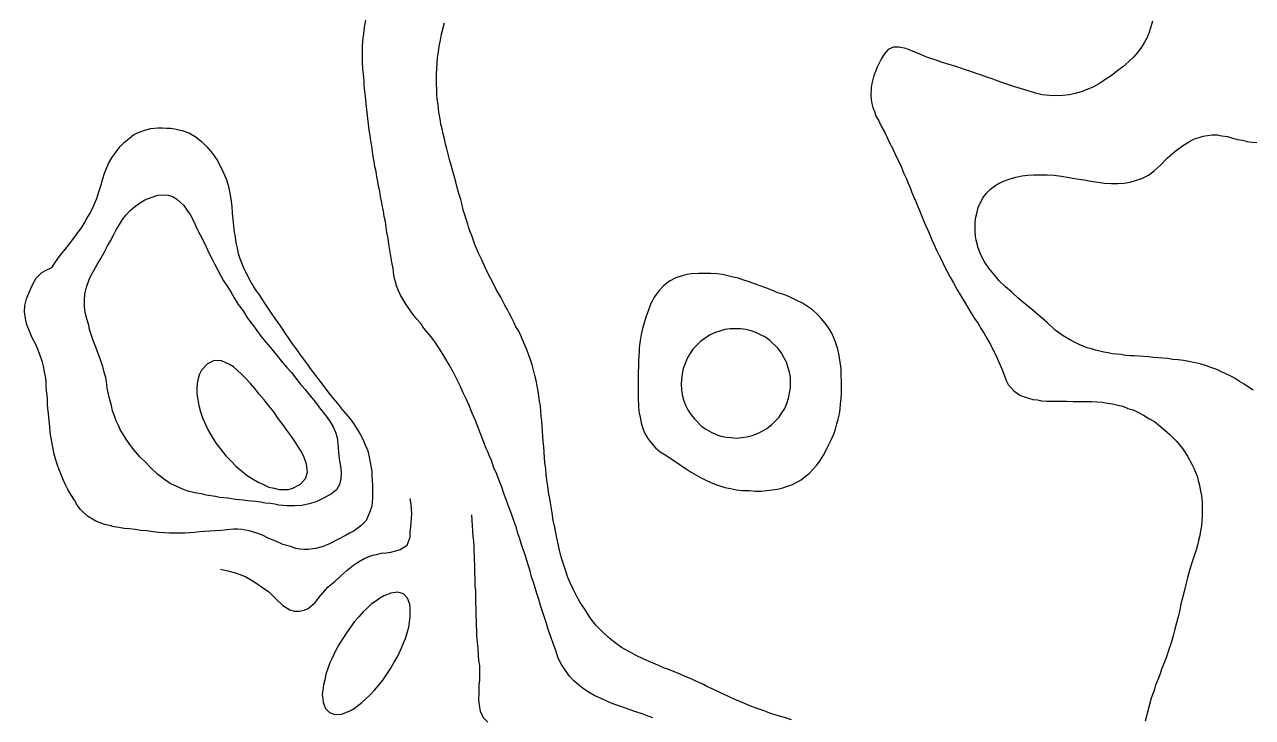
# Model space of a CAD drawing. Header units: inches. Extents: x 401374 to 405300, y 6332180 to 6336621.
# Drawn here: x 402020 to 402325.6, y 6334914.5 to 6335087.1 of the extents above; entities that cross this region are included whole.
import ezdxf

# ---------------------------------------------------------------- set-up
doc = ezdxf.new("R2010")
doc.units = ezdxf.units.IN
doc.header["$MEASUREMENT"] = 0

msp = doc.modelspace()

# ---------------------------------------------------------------- linework, layer by layer
for points in [[(402176.4, 6334914.4), (402175.2, 6334914.8), (402174, 6334915.3), (402172.1, 6334915.9), (402170.2, 6334916.6), (402168.4, 6334917.2), (402166.7, 6334917.8), (402165.1, 6334918.5), (402163.5, 6334919.2), (402161.9, 6334919.9), (402160.5, 6334920.7), (402159.1, 6334921.6), (402157.9, 6334922.6), (402156.7, 6334923.6), (402155.6, 6334924.8), (402154.6, 6334926.2), (402153.6, 6334927.7), (402152.8, 6334929.3), (402152.2, 6334931.2), (402151.6, 6334932.9), (402151, 6334934.6), (402150.4, 6334936.2), (402149.9, 6334937.9), (402149.4, 6334939.4), (402148.9, 6334940.9), (402148.4, 6334942.4), (402148, 6334943.9), (402147.5, 6334945.4), (402147.1, 6334946.8), (402146.7, 6334948.2), (402146.2, 6334949.5), (402145.8, 6334950.9), (402145.4, 6334952.3), (402145, 6334953.6), (402144.6, 6334955), (402144.1, 6334956.3), (402143.7, 6334957.6), (402143.3, 6334959), (402142.8, 6334960.3), (402142.4, 6334961.7), (402141.9, 6334963.1), (402141.4, 6334964.5), (402140.9, 6334965.9), (402140.4, 6334967.4), (402139.9, 6334968.8), (402139.3, 6334970.3), (402138.8, 6334971.9), (402138.1, 6334973.5), (402137.5, 6334975.1), (402136.8, 6334976.7), (402136.2, 6334978.5), (402135.7, 6334979.6), (402135.3, 6334980.7), (402134.8, 6334981.7), (402134.4, 6334982.8), (402133.6, 6334984.7), (402132.9, 6334986.7), (402132.2, 6334988.5), (402131.4, 6334990.3), (402130.7, 6334992), (402130, 6334993.7), (402129.2, 6334995.4), (402128.4, 6334997.1), (402127.6, 6334998.8), (402126.7, 6335000.6), (402125.7, 6335002.3), (402124.6, 6335004.2), (402123.4, 6335006.1), (402122.1, 6335008.1), (402121.2, 6335009.3), (402120.3, 6335010.4), (402119.4, 6335011.5), (402118.6, 6335012.6), (402117.7, 6335013.6), (402116.9, 6335014.6), (402115.5, 6335016.6), (402114.8, 6335017.6), (402114.2, 6335018.6), (402113.6, 6335019.7), (402113.1, 6335020.8), (402112.6, 6335022), (402112.2, 6335023.3), (402111.9, 6335024.7), (402111.7, 6335026.3), (402111.4, 6335027.9), (402111.2, 6335029.4), (402110.9, 6335030.9), (402110.7, 6335032.4), (402110.5, 6335033.9), (402110.2, 6335035.3), (402110, 6335036.6), (402109.8, 6335038), (402109.5, 6335039.3), (402109.3, 6335040.6), (402109.1, 6335041.8), (402108.8, 6335043.1), (402108.6, 6335044.3), (402108.4, 6335045.6), (402108.1, 6335046.8), (402107.9, 6335048), (402107.7, 6335049.2), (402107.5, 6335050.5), (402107.2, 6335051.7), (402107, 6335053), (402106.8, 6335054.2), (402106.6, 6335055.5), (402106.4, 6335056.8), (402106.2, 6335058.1), (402106, 6335059.5), (402105.8, 6335060.8), (402105.6, 6335062.3), (402105.4, 6335063.7), (402105.3, 6335065.2), (402105.1, 6335066.7), (402104.9, 6335068.3), (402104.8, 6335070), (402104.6, 6335071), (402104.5, 6335072.1), (402104.5, 6335073.1), (402104.4, 6335074.1), (402104.2, 6335076), (402104.1, 6335077.9), (402104.1, 6335079.7), (402104.1, 6335081.4), (402104.2, 6335083.1), (402104.4, 6335084.8), (402104.6, 6335086.5), (402104.9, 6335088.2)], [(402300.7, 6335087.9), (402300.3, 6335086.5), (402299.9, 6335085.2), (402299.4, 6335083.9), (402298.7, 6335082.7), (402298, 6335081.5), (402297.1, 6335080.2), (402296, 6335079), (402294.8, 6335077.9), (402293.3, 6335076.6), (402291.8, 6335075.4), (402290.4, 6335074.3), (402288.9, 6335073.3), (402287.5, 6335072.4), (402286, 6335071.6), (402284.5, 6335070.9), (402283, 6335070.3), (402281.5, 6335069.9), (402280, 6335069.6), (402278.4, 6335069.4), (402276.7, 6335069.3), (402275.1, 6335069.4), (402273.3, 6335069.6), (402271.6, 6335070), (402269.8, 6335070.6), (402268.1, 6335071.1), (402266.5, 6335071.6), (402265, 6335072.1), (402263.5, 6335072.6), (402262.1, 6335073.1), (402260.8, 6335073.6), (402259.5, 6335074), (402258.2, 6335074.5), (402256.8, 6335074.9), (402255.5, 6335075.4), (402254.2, 6335075.8), (402252.8, 6335076.3), (402251.3, 6335076.8), (402249.8, 6335077.2), (402248.2, 6335077.7), (402246.6, 6335078.3), (402244.7, 6335078.9), (402242.8, 6335079.7), (402241, 6335080.5), (402239.3, 6335081.1), (402237.6, 6335081.5), (402236.2, 6335081.5), (402234.9, 6335080.9), (402233.9, 6335079.7), (402233.3, 6335078.6), (402232.7, 6335077.5), (402232.2, 6335076.5), (402231.8, 6335075.4), (402231.4, 6335074.4), (402231.1, 6335073.4), (402230.9, 6335072.4), (402230.7, 6335071.4), (402230.6, 6335069.4), (402230.7, 6335068.4), (402230.9, 6335067.4), (402231.1, 6335066.4), (402231.5, 6335065.4), (402231.9, 6335064.3), (402232.5, 6335063.3), (402233.2, 6335061.8), (402234, 6335060.4), (402234.7, 6335059), (402235.3, 6335057.6), (402236, 6335056.3), (402236.6, 6335055), (402237.2, 6335053.7), (402237.8, 6335052.5), (402238.3, 6335051.3), (402238.8, 6335050), (402239.4, 6335048.8), (402239.9, 6335047.6), (402240.4, 6335046.5), (402240.8, 6335045.3), (402241.3, 6335044.1), (402241.8, 6335043), (402242.3, 6335041.8), (402242.8, 6335040.6), (402243.2, 6335039.5), (402243.7, 6335038.3), (402244.2, 6335037.1), (402244.8, 6335035.9), (402245.3, 6335034.7), (402245.8, 6335033.5), (402246.4, 6335032.2), (402247, 6335030.9), (402247.6, 6335029.6), (402248.3, 6335028.3), (402248.9, 6335027), (402249.6, 6335025.6), (402250.4, 6335024.2), (402251.2, 6335022.8), (402252.1, 6335021), (402253, 6335019.5), (402253.9, 6335018), (402254.8, 6335016.6), (402255.6, 6335015.2), (402256.4, 6335013.9), (402257.3, 6335012.6), (402258.1, 6335011.3), (402258.8, 6335010.1), (402259.6, 6335008.8), (402260.4, 6335007.4), (402261.1, 6335006), (402261.8, 6335004.6), (402262.5, 6335003), (402263.2, 6335001.3), (402263.9, 6334999.6), (402264.3, 6334998.4), (402264.8, 6334997.4), (402266.2, 6334995.9), (402267.9, 6334994.7), (402269.9, 6334994), (402270.9, 6334993.7), (402272.1, 6334993.6), (402273.2, 6334993.4), (402274.4, 6334993.3), (402275.6, 6334993.3), (402276.8, 6334993.3), (402278.1, 6334993.3), (402279.4, 6334993.3), (402281, 6334993.2), (402282.5, 6334993.2), (402284, 6334993.2), (402285.5, 6334993.2), (402286.9, 6334993.1), (402288.2, 6334993), (402289.5, 6334992.8), (402290.8, 6334992.6), (402292.1, 6334992.3), (402293.3, 6334992), (402294.6, 6334991.5), (402295.9, 6334991.1), (402297.2, 6334990.5), (402298.5, 6334989.8), (402299.8, 6334989), (402301.2, 6334988.2), (402302.2, 6334987.4), (402303.2, 6334986.6), (402305, 6334985), (402306.7, 6334983.3), (402308.2, 6334981.5), (402309.4, 6334979.6), (402310.5, 6334977.6), (402311, 6334976.6), (402311.4, 6334975.6), (402311.8, 6334974.6), (402312.1, 6334973.5), (402312.4, 6334972.4), (402312.6, 6334971.3), (402312.8, 6334970.2), (402313, 6334969.1), (402313.1, 6334968), (402313.1, 6334966.9), (402313.1, 6334965.7), (402313.1, 6334964.6), (402313, 6334963.4), (402312.9, 6334962.2), (402312.7, 6334961), (402312.5, 6334959.8), (402312.2, 6334958.6), (402311.9, 6334957.4), (402311.6, 6334956.2), (402311.2, 6334955), (402310.5, 6334953), (402309.9, 6334951.1), (402309.4, 6334949.3), (402309, 6334947.6), (402308.6, 6334945.9), (402308.2, 6334944.3), (402307.8, 6334942.8), (402307.5, 6334941.2), (402307.1, 6334939.6), (402306.7, 6334938.1), (402306.3, 6334936.5), (402305.9, 6334934.8), (402305.4, 6334933.1), (402304.8, 6334931.4), (402304.2, 6334929.6), (402303.5, 6334927.7), (402303, 6334926.5), (402302.6, 6334925.4), (402302.2, 6334924.3), (402301.8, 6334923.3), (402301.4, 6334922.3), (402301.1, 6334921.2), (402300.4, 6334919.3), (402299.9, 6334917.4), (402299.4, 6334915.5), (402298.9, 6334913.6)], [(402210.9, 6334913.9), (402209.1, 6334914.5), (402207.3, 6334915), (402205.5, 6334915.6), (402203.8, 6334916.2), (402202.1, 6334916.8), (402200.3, 6334917.5), (402198.6, 6334918.2), (402196.8, 6334919), (402195, 6334919.8), (402193, 6334920.7), (402191.1, 6334921.6), (402190, 6334922.1), (402189, 6334922.7), (402187.8, 6334923.2), (402186.6, 6334923.8), (402185.5, 6334924.3), (402184.4, 6334924.7), (402183.3, 6334925.2), (402182.2, 6334925.7), (402181.1, 6334926.1), (402180.1, 6334926.5), (402179, 6334926.9), (402178, 6334927.4), (402176, 6334928.2), (402174.1, 6334929), (402172.2, 6334929.9), (402170.4, 6334930.9), (402168.6, 6334931.9), (402167, 6334933.1), (402165.3, 6334934.4), (402163.8, 6334935.8), (402162.2, 6334937.5), (402160.8, 6334939.3), (402160.1, 6334940.4), (402159.4, 6334941.5), (402158.3, 6334943.1), (402157.4, 6334944.8), (402156.6, 6334946.3), (402155.9, 6334947.9), (402155.2, 6334949.4), (402154.7, 6334950.9), (402154.2, 6334952.4), (402153.7, 6334953.9), (402153.3, 6334955.4), (402153, 6334956.9), (402152.6, 6334958.5), (402152.3, 6334960.1), (402152, 6334961.8), (402151.6, 6334963.6), (402151.3, 6334965.5), (402151, 6334967.5), (402150.7, 6334969), (402150.4, 6334970.6), (402150.2, 6334972.1), (402150, 6334973.6), (402149.8, 6334975), (402149.7, 6334976.5), (402149.5, 6334977.9), (402149.4, 6334979.2), (402149.3, 6334980.6), (402149.2, 6334981.9), (402149.1, 6334983.2), (402149, 6334984.5), (402148.9, 6334985.8), (402148.8, 6334987.1), (402148.7, 6334988.3), (402148.6, 6334989.6), (402148.5, 6334990.8), (402148.4, 6334992.1), (402148.2, 6334993.3), (402148, 6334994.6), (402147.8, 6334995.8), (402147.6, 6334997.1), (402147.3, 6334998.4), (402147, 6334999.7), (402146.7, 6335001), (402146.3, 6335002.3), (402145.9, 6335003.6), (402145.4, 6335005), (402144.9, 6335006.3), (402144.3, 6335007.8), (402143.7, 6335009.2), (402143, 6335010.7), (402142.3, 6335011.8), (402141.8, 6335013), (402141.2, 6335014.1), (402140.6, 6335015.2), (402140.1, 6335016.2), (402139.5, 6335017.2), (402138.5, 6335019.2), (402137.4, 6335021.1), (402136.5, 6335023), (402135.5, 6335024.8), (402134.6, 6335026.6), (402133.8, 6335028.5), (402132.9, 6335030.3), (402132.1, 6335032.3), (402131.4, 6335034.3), (402131, 6335035.3), (402130.6, 6335036.4), (402130.3, 6335037.4), (402129.9, 6335038.6), (402129.6, 6335039.7), (402129.2, 6335040.9), (402128.9, 6335042.2), (402128.6, 6335043.5), (402128.1, 6335045), (402127.7, 6335046.5), (402127.3, 6335047.9), (402126.9, 6335049.4), (402126.5, 6335050.8), (402126.2, 6335052.1), (402125.8, 6335053.5), (402125.4, 6335054.8), (402125.1, 6335056.1), (402124.8, 6335057.3), (402124.5, 6335058.6), (402124.2, 6335059.9), (402123.9, 6335061.1), (402123.6, 6335062.3), (402123.4, 6335063.6), (402123.2, 6335064.8), (402123, 6335066), (402122.9, 6335067.2), (402122.7, 6335068.5), (402122.6, 6335069.7), (402122.6, 6335071), (402122.5, 6335072.2), (402122.5, 6335073.5), (402122.5, 6335074.8), (402122.6, 6335076.1), (402122.7, 6335077.5), (402122.8, 6335078.9), (402123, 6335080.3), (402123.2, 6335081.7), (402123.5, 6335083.2), (402123.8, 6335084.7), (402124.2, 6335086.3), (402124.5, 6335087.5)], [(402026.8, 6335026.6), (402027.6, 6335027.8), (402028.4, 6335028.9), (402029.2, 6335030), (402030, 6335031), (402031.5, 6335032.9), (402032.9, 6335034.8), (402034.3, 6335036.7), (402034.9, 6335037.7), (402035.5, 6335038.8), (402036.2, 6335039.9), (402036.8, 6335041.1), (402037.4, 6335042.4), (402038, 6335043.8), (402038.5, 6335045.4), (402039, 6335046.9), (402039.4, 6335048.4), (402039.8, 6335049.8), (402040.3, 6335051.1), (402040.9, 6335052.5), (402041.7, 6335053.9), (402042.8, 6335055.4), (402043.8, 6335056.7), (402044.9, 6335057.8), (402046.1, 6335058.8), (402047.2, 6335059.7), (402048.5, 6335060.3), (402049.9, 6335060.8), (402051.4, 6335061.2), (402053.2, 6335061.4), (402054.3, 6335061.4), (402055.3, 6335061.3), (402056.3, 6335061.3), (402057.3, 6335061.1), (402059.2, 6335060.7), (402060.9, 6335060.1), (402062.5, 6335059.2), (402064, 6335058), (402065.4, 6335056.6), (402066.8, 6335055), (402067.9, 6335053.3), (402068.8, 6335051.7), (402069.5, 6335050.2), (402070.2, 6335048.7), (402070.7, 6335047.1), (402071, 6335045.5), (402071.3, 6335043.7), (402071.6, 6335041.8), (402071.7, 6335040.1), (402071.8, 6335038.5), (402072, 6335036.9), (402072.2, 6335035.5), (402072.4, 6335034.1), (402072.6, 6335032.7), (402072.9, 6335031.4), (402073.2, 6335030.1), (402073.6, 6335028.8), (402074.1, 6335027.6), (402074.6, 6335026.3), (402075.2, 6335025.1), (402075.8, 6335023.8), (402076.6, 6335022.5), (402077.4, 6335021.1), (402078.4, 6335019.8), (402079.4, 6335018.2), (402080.4, 6335016.7), (402081.4, 6335015.2), (402082.3, 6335013.9), (402083.2, 6335012.6), (402084.1, 6335011.3), (402084.9, 6335010.1), (402085.8, 6335008.8), (402086.6, 6335007.6), (402087.5, 6335006.4), (402088.4, 6335005.1), (402089.3, 6335003.8), (402090.3, 6335002.5), (402091.3, 6335001.1), (402092.4, 6334999.7), (402093.6, 6334998.2), (402094.7, 6334996.6), (402095.8, 6334995.2), (402096.9, 6334993.9), (402098, 6334992.6), (402099, 6334991.3), (402100, 6334990.1), (402101, 6334988.9), (402101.9, 6334987.7), (402102.7, 6334986.4), (402103.5, 6334985.1), (402104.2, 6334983.8), (402104.8, 6334982.4), (402105.4, 6334980.9), (402105.8, 6334979.3), (402106.1, 6334977.6), (402106.4, 6334975.8), (402106.4, 6334974.6), (402106.5, 6334973.5), (402106.6, 6334972.3), (402106.6, 6334971.2), (402106.6, 6334970.2), (402106.6, 6334969.1), (402106.4, 6334967.1), (402105.8, 6334965.3), (402105, 6334963.6), (402103.7, 6334962.2), (402102, 6334961), (402100.9, 6334960.4), (402099.9, 6334959.8), (402098, 6334958.8), (402096.1, 6334957.8), (402094.3, 6334957.1), (402092.5, 6334956.6), (402090.6, 6334956.3), (402089.6, 6334956.3), (402088.5, 6334956.4), (402087.5, 6334956.6), (402086.4, 6334957), (402085.3, 6334957.3), (402084.3, 6334957.6), (402082.5, 6334958.4), (402080.8, 6334959.1), (402079.2, 6334959.9), (402077.6, 6334960.5), (402075.9, 6334961), (402074.1, 6334961.3), (402073, 6334961.4), (402072, 6334961.4), (402070.4, 6334961.2), (402068.9, 6334961.1), (402067.5, 6334961), (402066.1, 6334960.9), (402064.8, 6334960.8), (402063.5, 6334960.7), (402062.3, 6334960.6), (402061.1, 6334960.5), (402059.9, 6334960.4), (402058.6, 6334960.4), (402057.4, 6334960.4), (402056.1, 6334960.4), (402054.8, 6334960.5), (402053.4, 6334960.6), (402051.9, 6334960.7), (402050.4, 6334961), (402048.9, 6334961.1), (402047.5, 6334961.3), (402046.1, 6334961.5), (402044.8, 6334961.6), (402043.5, 6334961.8), (402042.3, 6334962), (402041.1, 6334962.3), (402039.9, 6334962.6), (402038.8, 6334963), (402037.7, 6334963.4), (402035.7, 6334964.6), (402033.9, 6334966.3), (402033.1, 6334967.4), (402032.4, 6334968.6), (402031.5, 6334970), (402030.8, 6334971.3), (402030.1, 6334972.6), (402029.5, 6334973.9), (402029, 6334975.2), (402028.5, 6334976.4), (402028.1, 6334977.6), (402027.7, 6334978.9), (402027.4, 6334980.1), (402027.1, 6334981.4), (402026.9, 6334982.7), (402026.6, 6334984.1), (402026.4, 6334985.5), (402026.3, 6334987), (402026.1, 6334988.5), (402026, 6334990.2), (402025.8, 6334991.4), (402025.7, 6334992.6), (402025.7, 6334993.8), (402025.6, 6334994.9), (402025.5, 6334995.9), (402025.4, 6334997), (402025.4, 6334998), (402025.3, 6334999), (402024.9, 6335001), (402024.7, 6335002), (402024.5, 6335003), (402024.1, 6335004), (402023.7, 6335005.1), (402023.3, 6335006.2), (402022.8, 6335007.4), (402021.9, 6335009.1), (402021.2, 6335010.7), (402020.6, 6335012.3), (402020.2, 6335013.9), (402020, 6335015.5), (402020.1, 6335017.1), (402020.5, 6335018.8), (402021.2, 6335020.6), (402022, 6335022.3), (402022.9, 6335023.9), (402024.3, 6335025.3), (402025.4, 6335025.9), (402026.8, 6335026.6)], [(402325.8, 6334996), (402324.6, 6334996.8), (402323.5, 6334997.5), (402322.4, 6334998.2), (402321.3, 6334998.9), (402320.2, 6334999.5), (402319, 6335000.1), (402317.9, 6335000.6), (402316.7, 6335001.2), (402315.5, 6335001.6), (402314.2, 6335002.1), (402312.8, 6335002.5), (402311.3, 6335002.8), (402309.8, 6335003.2), (402308.4, 6335003.4), (402307.1, 6335003.6), (402305.8, 6335003.7), (402304.5, 6335003.9), (402303.3, 6335004), (402302.1, 6335004.1), (402300.9, 6335004.2), (402299.7, 6335004.3), (402298.5, 6335004.4), (402297.3, 6335004.5), (402296.2, 6335004.6), (402295.1, 6335004.6), (402294, 6335004.7), (402292.9, 6335004.9), (402291.8, 6335005), (402290.7, 6335005.1), (402289.7, 6335005.3), (402288.6, 6335005.5), (402287.6, 6335005.7), (402286.5, 6335006), (402285.5, 6335006.3), (402284.5, 6335006.6), (402283.5, 6335007), (402282.5, 6335007.4), (402280.5, 6335008.4), (402278.5, 6335009.6), (402276.5, 6335011), (402274.6, 6335012.8), (402272.8, 6335014.4), (402271, 6335015.9), (402269.2, 6335017.4), (402267.4, 6335018.9), (402265.7, 6335020.4), (402264.1, 6335021.8), (402262.6, 6335023.3), (402261.2, 6335024.9), (402260, 6335026.4), (402258.9, 6335028), (402258, 6335029.7), (402257.3, 6335031.5), (402256.8, 6335033.4), (402256.7, 6335034.4), (402256.6, 6335035.5), (402256.6, 6335036.5), (402256.6, 6335037.6), (402256.7, 6335038.8), (402257, 6335040), (402257.3, 6335041.5), (402257.9, 6335042.8), (402258.6, 6335044), (402259.4, 6335045.1), (402260.4, 6335046.1), (402261.5, 6335046.9), (402262.6, 6335047.6), (402263.9, 6335048.2), (402265.3, 6335048.7), (402266.7, 6335049.1), (402268.2, 6335049.4), (402269.7, 6335049.6), (402271.3, 6335049.7), (402272.9, 6335049.7), (402274.5, 6335049.7), (402276.2, 6335049.6), (402278.1, 6335049.3), (402280, 6335049), (402281.8, 6335048.7), (402283.7, 6335048.4), (402285.4, 6335048.1), (402287.1, 6335047.8), (402288.8, 6335047.6), (402290.5, 6335047.5), (402292.1, 6335047.5), (402293.7, 6335047.6), (402295.2, 6335047.8), (402296.7, 6335048.3), (402298.2, 6335048.8), (402299.7, 6335049.6), (402301.1, 6335050.7), (402302.6, 6335052), (402304.4, 6335053.8), (402306.3, 6335055.5), (402308.2, 6335056.9), (402310.2, 6335058.1), (402311.2, 6335058.6), (402312.3, 6335059), (402313.3, 6335059.3), (402314.4, 6335059.5), (402315.6, 6335059.6), (402316.8, 6335059.6), (402318, 6335059.4), (402319.4, 6335059.2), (402320.6, 6335058.8), (402321.9, 6335058.5), (402323.1, 6335058.3), (402324.3, 6335058), (402325.5, 6335057.8), (402326.7, 6335057.7)], [(402037.2, 6335025.8), (402038.1, 6335027.3), (402039, 6335028.8), (402039.8, 6335030.3), (402040.6, 6335031.8), (402041.4, 6335033.2), (402042.1, 6335034.6), (402042.8, 6335036), (402043.6, 6335037.3), (402044.4, 6335038.5), (402045.3, 6335039.7), (402046.3, 6335040.8), (402047.4, 6335041.7), (402048.6, 6335042.6), (402049.9, 6335043.4), (402051.5, 6335044), (402053.2, 6335044.6), (402054.5, 6335044.7), (402055.7, 6335044.6), (402056.8, 6335044.3), (402057.8, 6335043.7), (402059.6, 6335042), (402060.4, 6335040.9), (402061.2, 6335039.8), (402062.1, 6335038), (402062.9, 6335036.3), (402063.7, 6335034.7), (402064.5, 6335033.1), (402065.2, 6335031.7), (402065.9, 6335030.2), (402066.6, 6335028.8), (402067.3, 6335027.5), (402068, 6335026.1), (402068.8, 6335024.7), (402069.5, 6335023.3), (402070.4, 6335021.9), (402071.3, 6335020.5), (402072.2, 6335019), (402073.2, 6335017.4), (402074.4, 6335015.8), (402075.5, 6335014), (402076.7, 6335012.4), (402077.8, 6335010.9), (402078.9, 6335009.4), (402080, 6335008.1), (402081.1, 6335006.7), (402082.1, 6335005.5), (402083.2, 6335004.2), (402084.2, 6335002.9), (402085.3, 6335001.7), (402086.4, 6335000.4), (402087.5, 6334999), (402088.6, 6334997.6), (402089.8, 6334996.2), (402091.1, 6334994.6), (402092.4, 6334993), (402093.4, 6334991.6), (402094.4, 6334990.4), (402095.3, 6334989.2), (402096.1, 6334988.1), (402096.8, 6334986.9), (402097.4, 6334985.6), (402097.8, 6334984.2), (402098, 6334982.6), (402098.1, 6334980.7), (402098.3, 6334978.9), (402098.6, 6334977.1), (402098.8, 6334975.5), (402098.7, 6334973.9), (402098.4, 6334972.5), (402097.6, 6334971.2), (402096.4, 6334970.2), (402094.4, 6334969.1), (402092.6, 6334968.2), (402090.8, 6334967.7), (402089, 6334967.3), (402087.2, 6334967.2), (402085.3, 6334967.2), (402084.3, 6334967.3), (402083.3, 6334967.4), (402082.3, 6334967.6), (402081.2, 6334967.8), (402079.9, 6334967.9), (402078.7, 6334968.1), (402077.6, 6334968.3), (402076.5, 6334968.4), (402075.5, 6334968.5), (402074.5, 6334968.6), (402072.5, 6334968.8), (402070.6, 6334969.1), (402069.6, 6334969.2), (402068.5, 6334969.3), (402067.5, 6334969.5), (402066.4, 6334969.7), (402065.2, 6334969.9), (402064, 6334970.2), (402062.8, 6334970.4), (402061.7, 6334970.6), (402060.7, 6334970.9), (402059.7, 6334971.2), (402057.9, 6334972), (402056.2, 6334972.8), (402054.6, 6334973.9), (402053.1, 6334975.1), (402051.6, 6334976.5), (402050, 6334978.2), (402048.8, 6334979.3), (402047.8, 6334980.5), (402046.9, 6334981.6), (402046, 6334982.7), (402045.3, 6334983.8), (402044.6, 6334984.9), (402043.9, 6334986.1), (402043.4, 6334987.2), (402042.8, 6334988.4), (402042.4, 6334989.6), (402041.9, 6334990.9), (402041.6, 6334992.2), (402041.2, 6334993.6), (402040.9, 6334995), (402040.6, 6334996.5), (402040.4, 6334998.2), (402040.2, 6334999.2), (402039.9, 6335000.2), (402039.5, 6335001.9), (402038.9, 6335003.6), (402038.3, 6335005.2), (402037.7, 6335006.7), (402037.1, 6335008.4), (402036.5, 6335010.1), (402036.2, 6335011.1), (402036, 6335012.2), (402035.5, 6335013.8), (402035.1, 6335015.4), (402034.9, 6335016.9), (402034.9, 6335018.4), (402035, 6335020), (402035.4, 6335021.7), (402036.1, 6335023.6), (402036.6, 6335024.7), (402037.2, 6335025.8)], [(402172.8, 6335002.2), (402172.7, 6335000.4), (402172.7, 6334998.7), (402172.7, 6334997), (402172.7, 6334995.4), (402172.7, 6334993.8), (402172.8, 6334992.2), (402172.9, 6334990.7), (402173.2, 6334989.3), (402173.5, 6334987.9), (402173.9, 6334986.5), (402174.4, 6334985.2), (402175.1, 6334984), (402176, 6334982.8), (402177, 6334981.7), (402178.2, 6334980.7), (402179.6, 6334979.8), (402180.9, 6334978.9), (402182.3, 6334978), (402183.5, 6334977.2), (402184.7, 6334976.4), (402185.9, 6334975.6), (402187.1, 6334974.9), (402188.2, 6334974.3), (402189.4, 6334973.7), (402190.6, 6334973.1), (402191.8, 6334972.6), (402193, 6334972.2), (402194.3, 6334971.8), (402195.7, 6334971.5), (402197.2, 6334971.2), (402198.7, 6334971), (402200.4, 6334971), (402201.8, 6334970.9), (402203.3, 6334970.9), (402204.7, 6334971), (402206.1, 6334971.2), (402207.4, 6334971.4), (402208.7, 6334971.7), (402209.9, 6334972.1), (402211.1, 6334972.5), (402212.2, 6334973.1), (402213.3, 6334973.7), (402214.3, 6334974.5), (402215.3, 6334975.3), (402217.1, 6334977.3), (402218, 6334978.5), (402218.8, 6334979.8), (402219.5, 6334981.1), (402220.2, 6334982.5), (402220.8, 6334983.8), (402221.4, 6334985.1), (402221.8, 6334986.3), (402222.2, 6334987.6), (402222.5, 6334988.8), (402222.8, 6334990.1), (402223, 6334991.3), (402223.1, 6334992.6), (402223.2, 6334993.9), (402223.3, 6334995.3), (402223.3, 6334996.7), (402223.3, 6334998.2), (402223.2, 6334999.7), (402223.2, 6335001.4), (402223, 6335003), (402222.7, 6335004.7), (402222.4, 6335006.2), (402221.9, 6335007.7), (402221.4, 6335009.1), (402220.8, 6335010.4), (402220, 6335011.7), (402219.2, 6335012.8), (402218.3, 6335013.9), (402217.2, 6335015), (402216.1, 6335016), (402214.9, 6335016.9), (402213.6, 6335017.7), (402212.2, 6335018.4), (402210.7, 6335019.1), (402209.2, 6335019.8), (402207.5, 6335020.3), (402206, 6335020.9), (402204.5, 6335021.5), (402203.1, 6335022), (402201.7, 6335022.5), (402200.3, 6335023), (402199, 6335023.4), (402197.7, 6335023.9), (402196.4, 6335024.2), (402195, 6335024.5), (402193.7, 6335024.8), (402192.3, 6335025), (402190.8, 6335025.1), (402189.3, 6335025.1), (402187.7, 6335025.1), (402186, 6335025), (402184.9, 6335024.8), (402183.9, 6335024.6), (402182.1, 6335024), (402180.5, 6335023.2), (402179.1, 6335022.1), (402177.9, 6335020.8), (402176.8, 6335019.3), (402175.9, 6335017.6), (402175.2, 6335015.8), (402174.6, 6335014.2), (402174.2, 6335012.8), (402173.8, 6335011.4), (402173.5, 6335009.9), (402173.2, 6335008.4), (402173, 6335006.6), (402173, 6335005.6), (402172.9, 6335004.5), (402172.8, 6335003.4), (402172.8, 6335002.2)], [(402188.3, 6335008.2), (402186.3, 6335006.2), (402185.6, 6335005.1), (402184.9, 6335003.9), (402184.4, 6335002.7), (402183.9, 6335001.4), (402183.7, 6335000.1), (402183.5, 6334998.8), (402183.4, 6334997.5), (402183.5, 6334996.2), (402183.7, 6334994.9), (402184, 6334993.6), (402184.5, 6334992.3), (402185.1, 6334991.1), (402185.8, 6334990), (402186.7, 6334988.9), (402188.6, 6334987), (402189.7, 6334986.2), (402190.9, 6334985.6), (402192.1, 6334985), (402193.3, 6334984.6), (402194.6, 6334984.3), (402195.9, 6334984.2), (402197.2, 6334984.1), (402198.5, 6334984.2), (402199.8, 6334984.4), (402201.1, 6334984.7), (402202.4, 6334985.2), (402203.6, 6334985.8), (402204.7, 6334986.5), (402205.9, 6334987.4), (402207.8, 6334989.3), (402208.5, 6334990.4), (402209.2, 6334991.5), (402209.7, 6334992.7), (402210.1, 6334994), (402210.4, 6334995.3), (402210.6, 6334996.6), (402210.6, 6334997.9), (402210.6, 6334999.2), (402210.4, 6335000.5), (402210, 6335001.8), (402209.6, 6335003), (402209, 6335004.2), (402208.3, 6335005.4), (402207.5, 6335006.5), (402205.5, 6335008.4), (402204.4, 6335009.2), (402203.2, 6335009.8), (402202, 6335010.4), (402200.8, 6335010.8), (402199.5, 6335011.1), (402198.2, 6335011.3), (402196.9, 6335011.3), (402195.6, 6335011.3), (402194.3, 6335011.1), (402193, 6335010.7), (402191.7, 6335010.3), (402190.5, 6335009.7), (402189.4, 6335009), (402188.3, 6335008.2)], [(402065.5, 6335002.6), (402064, 6335001), (402063.5, 6335000), (402063.2, 6334998.9), (402063, 6334997.7), (402062.9, 6334996.4), (402062.9, 6334995.1), (402063.1, 6334993.7), (402063.4, 6334992.2), (402063.8, 6334990.6), (402064.3, 6334989.1), (402065, 6334987.5), (402065.8, 6334985.9), (402066.7, 6334984.3), (402067.7, 6334982.7), (402068.9, 6334981.2), (402070.1, 6334979.7), (402071.4, 6334978.3), (402072.7, 6334977), (402074, 6334975.9), (402075.4, 6334974.8), (402076.7, 6334973.9), (402078.1, 6334973.1), (402079.5, 6334972.5), (402080.8, 6334971.9), (402082.1, 6334971.6), (402083.4, 6334971.3), (402084.6, 6334971.3), (402085.7, 6334971.3), (402086.8, 6334971.6), (402088.7, 6334972.6), (402089.9, 6334974), (402090.4, 6334975.6), (402090.2, 6334977.6), (402089.8, 6334978.6), (402089.4, 6334979.7), (402088.8, 6334980.9), (402088, 6334982.1), (402087.2, 6334983.4), (402086.3, 6334984.7), (402085.3, 6334986.1), (402084.3, 6334987.5), (402083.1, 6334989), (402082, 6334990.6), (402080.8, 6334992.1), (402079.6, 6334993.6), (402078.4, 6334995), (402077.3, 6334996.4), (402076.2, 6334997.7), (402075.1, 6334998.9), (402074, 6335000), (402073, 6335000.9), (402072, 6335001.8), (402071, 6335002.4), (402069, 6335003.3), (402067.2, 6335003.4), (402065.5, 6335002.6)], [(402068.8, 6334951.4), (402070.6, 6334951), (402072.2, 6334950.6), (402073.7, 6334950.1), (402075.1, 6334949.5), (402076.5, 6334948.7), (402077.8, 6334947.9), (402079.2, 6334946.9), (402080.8, 6334945.8), (402082.6, 6334944), (402084.3, 6334942.4), (402086, 6334941.3), (402087.1, 6334941), (402088.4, 6334941), (402089.6, 6334941.2), (402090.6, 6334941.6), (402092.3, 6334943.1), (402093.7, 6334945), (402095.6, 6334947), (402097.2, 6334948.4), (402098.7, 6334949.8), (402100.2, 6334951.1), (402101.6, 6334952.3), (402103.1, 6334953.3), (402104.7, 6334954.2), (402106.6, 6334954.9), (402107.6, 6334955.1), (402108.8, 6334955.4), (402110, 6334955.5), (402111.2, 6334955.7), (402112.4, 6334956), (402113.5, 6334956.3), (402115.2, 6334957.4), (402116, 6334959.4), (402116, 6334960.7), (402116.1, 6334961.9), (402116.2, 6334963.1), (402116.3, 6334964.2), (402116.4, 6334965.2), (402116.3, 6334966.4), (402116.2, 6334967.6), (402116, 6334969)], [(402131.2, 6334965), (402131.3, 6334963.6), (402131.4, 6334962.2), (402131.5, 6334960.9), (402131.6, 6334959.6), (402131.7, 6334958.4), (402131.8, 6334957.2), (402131.8, 6334956), (402131.9, 6334954.8), (402131.9, 6334953.7), (402132, 6334952.6), (402132, 6334951.5), (402132, 6334950.4), (402132.1, 6334949.3), (402132.1, 6334948.2), (402132.1, 6334947.2), (402132.2, 6334946.1), (402132.2, 6334945.1), (402132.2, 6334944), (402132.2, 6334942.9), (402132.3, 6334941.8), (402132.3, 6334940.8), (402132.3, 6334939.7), (402132.4, 6334938.5), (402132.4, 6334937.4), (402132.5, 6334936.2), (402132.5, 6334935.1), (402132.6, 6334933.9), (402132.7, 6334932.6), (402132.8, 6334931.4), (402132.9, 6334930.1), (402133, 6334928.7), (402133.2, 6334927.4), (402133.2, 6334926.2), (402133.2, 6334925), (402133.2, 6334923.8), (402133.1, 6334922.6), (402133.1, 6334921.4), (402133.1, 6334920.3), (402133, 6334919.1), (402133.1, 6334918.1), (402133.4, 6334916.1), (402134.1, 6334914.5), (402135.3, 6334913.3)], [(402095.9, 6334915.7), (402097.2, 6334915.2), (402098.9, 6334915.3), (402100.8, 6334916.1), (402101.8, 6334916.6), (402102.8, 6334917.3), (402103.9, 6334918.2), (402104.9, 6334919.1), (402106, 6334920.1), (402107.1, 6334921.3), (402108.1, 6334922.5), (402109.2, 6334923.8), (402110.2, 6334925.3), (402111.2, 6334926.8), (402112, 6334928.3), (402112.9, 6334929.8), (402113.6, 6334931.3), (402114.2, 6334932.8), (402114.8, 6334934.2), (402115.2, 6334935.6), (402115.6, 6334937), (402115.8, 6334938.3), (402116, 6334939.5), (402116, 6334940.7), (402116, 6334941.7), (402115.9, 6334942.7), (402115.3, 6334944.2), (402114.3, 6334945.3), (402112.9, 6334945.7), (402111.2, 6334945.5), (402109.4, 6334944.8), (402108.4, 6334944.2), (402107.4, 6334943.5), (402106.3, 6334942.7), (402105.3, 6334941.7), (402104.2, 6334940.7), (402103.2, 6334939.6), (402102.1, 6334938.4), (402101.1, 6334937), (402100.1, 6334935.6), (402099.2, 6334934.2), (402098.2, 6334932.6), (402097.4, 6334931.1), (402096.7, 6334929.6), (402096, 6334928.1), (402095.5, 6334926.7), (402095, 6334925.3), (402094.7, 6334923.9), (402094.4, 6334922.6), (402094.2, 6334921.4), (402094.1, 6334920.2), (402094.2, 6334919.2), (402094.3, 6334918.2), (402094.9, 6334916.7), (402095.9, 6334915.7)]]:
    msp.add_lwpolyline(points)

doc.saveas('drawing.dxf')
